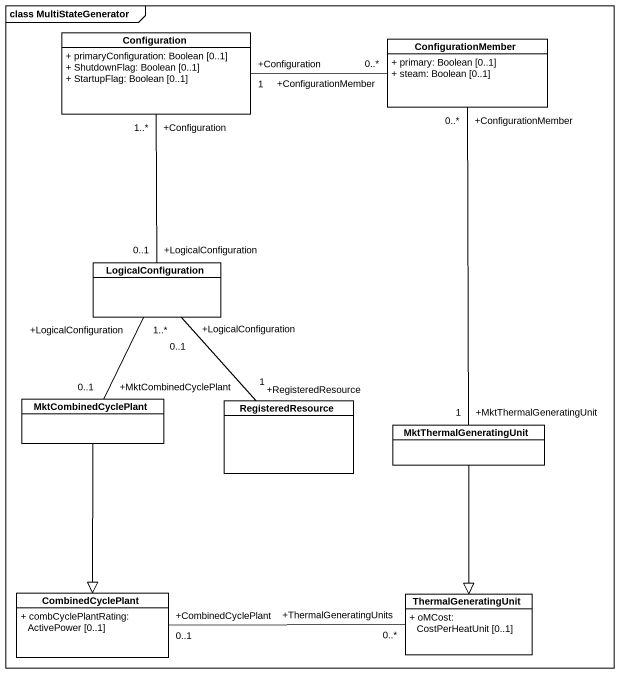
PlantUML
@startuml
mainframe class MultiStateGenerator
hide circle
hide empty members
skinparam classAttributeIconSize 0
class Configuration {
  + primaryConfiguration: Boolean [0..1]
  + ShutdownFlag: Boolean [0..1]
  + StartupFlag: Boolean [0..1]
}
class ConfigurationMember {
  + primary: Boolean [0..1]
  + steam: Boolean [0..1]
}
class LogicalConfiguration
class MktCombinedCyclePlant
class RegisteredResource
class MktThermalGeneratingUnit
class CombinedCyclePlant {
  + combCyclePlantRating: ActivePower [0..1]
}
class ThermalGeneratingUnit {
  + oMCost: CostPerHeatUnit [0..1]
}
Configuration "+Configuration\n1" -right- "+ConfigurationMember\n0..*" ConfigurationMember
ConfigurationMember "+ConfigurationMember\n0..*" -- "+MktThermalGeneratingUnit\n1" MktThermalGeneratingUnit
LogicalConfiguration "+LogicalConfiguration\n0..1" -up- "+Configuration\n1..*" Configuration
LogicalConfiguration "+LogicalConfiguration\n1..*" -- "+MktCombinedCyclePlant\n0..1" MktCombinedCyclePlant
MktCombinedCyclePlant --|> CombinedCyclePlant
RegisteredResource "+RegisteredResource\n1" -up- "+LogicalConfiguration\n0..1" LogicalConfiguration
MktThermalGeneratingUnit --|> ThermalGeneratingUnit
CombinedCyclePlant "+CombinedCyclePlant\n0..1" -right- "+ThermalGeneratingUnits\n0..*" ThermalGeneratingUnit
@enduml
